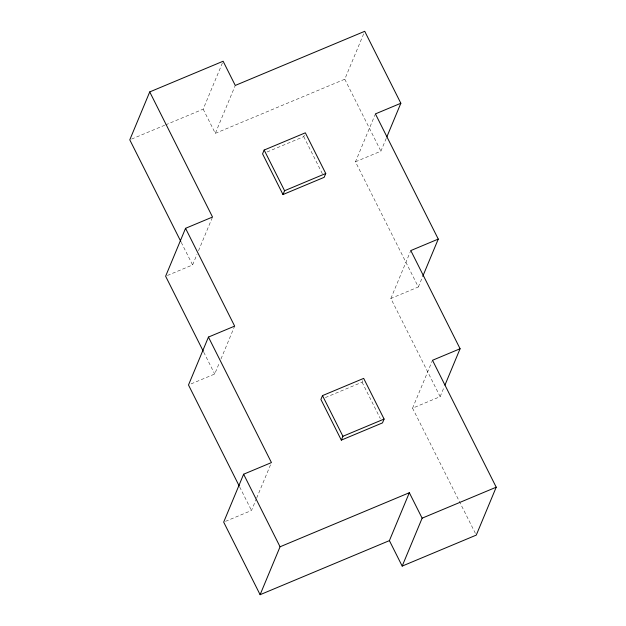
<?xml version="1.0" encoding="UTF-8"?>
<svg xmlns="http://www.w3.org/2000/svg" width="626" height="626" viewBox="0 0 626 626"><rect width="100%" height="100%" fill="white"/><g stroke="black" fill="none" stroke-linecap="round" stroke-linejoin="round"><path stroke-width="0.47" stroke-dasharray="3.13 2.35" d="M165.585 124.864L203.176 109.143L223.122 61.231M203.176 109.143L215.328 133.346L235.274 85.441M167.408 275.479L192.597 264.947L197.026 254.297M198.505 250.752L212.535 217.034M267.044 152.001L303.743 136.656L304.698 134.355M191.118 383.887L214.702 374.027L219.507 362.493M220.986 358.941L234.648 326.115M215.328 133.346L344.777 79.212L364.355 32.184M475.4 533.368L412.557 408.183L440.141 396.649L390.859 298.477L418.325 286.99L355.474 161.805L375.42 113.893M355.474 161.805L380.905 151.171L386.445 137.861M225.477 521.372L251.495 510.487L256.3 498.953M256.668 498.069L271.074 463.467M390.859 298.477L410.805 250.572M325.379 397.573L362.078 382.22L363.033 379.919M418.325 286.99L422.386 277.232M412.557 408.183L432.503 360.279M440.141 396.649L444.202 386.891M131.577 139.082L164.693 125.239M344.777 79.212L380.905 151.171M303.743 136.656L322.421 173.864M362.078 382.22L380.318 418.567M181.25 242.356L192.597 264.947M203.747 352.195L214.702 374.027M239.688 486.958L251.495 510.487"/><path stroke-width="0.94" d="M386.813 136.977L400.843 103.259L364.723 31.3L235.274 85.441L223.122 61.231L149.731 91.92L129.785 139.833L180.82 241.487M149.731 91.92L212.535 217.034L185.554 228.318L165.616 276.23L203.309 351.327M264.164 150.044L262.568 153.879L282.983 194.545L324.158 177.33L325.755 173.496L305.339 132.822L264.164 150.044L284.58 190.719L282.983 194.545M185.554 228.318L234.648 326.115L208.442 337.078L188.496 384.99L239.249 486.089M208.442 337.078L271.441 462.583L243.624 474.218L223.678 522.123L260.111 594.7L389.403 540.629L409.341 492.717L422.127 518.179L402.182 566.092L389.403 540.629M322.5 395.609L320.903 399.443L341.319 440.117L382.494 422.894L384.09 419.06L363.675 378.386L322.5 395.609L342.915 436.283L341.319 440.117M260.111 594.7L280.057 546.788L409.341 492.717M422.753 276.348L438.263 239.085L375.42 113.893L400.843 103.259M444.945 385.115L460.087 348.745L410.805 250.572L438.263 239.085M460.087 348.745L432.503 360.279L496.215 487.2L476.269 535.105L402.182 566.092M284.58 190.719L325.755 173.496M342.915 436.283L384.09 419.06M422.127 518.179L496.215 487.2M243.624 474.218L280.057 546.788"/></g></svg>
